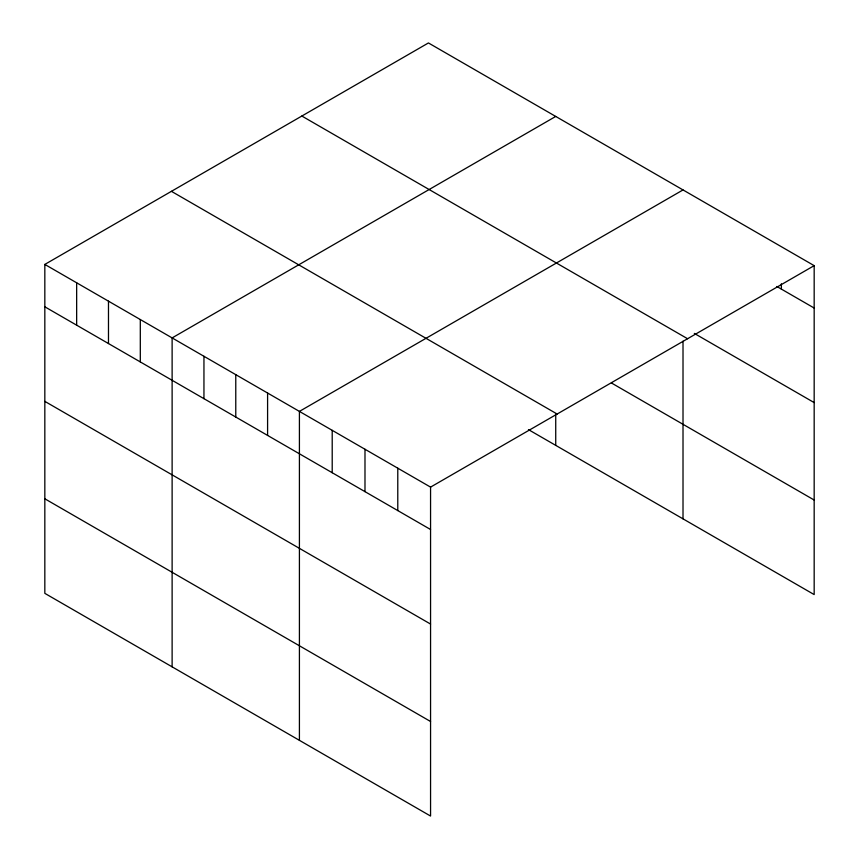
<?xml version="1.0" encoding="UTF-8"?>
<svg xmlns="http://www.w3.org/2000/svg" width="859" height="859" viewBox="0 0 859 859"><rect width="100%" height="100%" fill="white"/><g stroke="black" fill="none" stroke-linecap="round" stroke-linejoin="round"><path stroke-width="1.29" d="M44.829 264.422L430.563 487.117L430.563 816.05L44.829 593.354L44.829 264.422L428.437 42.95L814.171 265.646L814.171 594.578L528.446 429.618M555.73 116.437L172.122 337.909L172.122 666.842M683.012 189.936L299.415 411.397L299.415 740.329M430.563 487.117L814.171 265.646M776.858 286.498L814.171 308.037M694.319 333.41L814.171 402.592M301.842 116.04L687.576 338.736M611.415 382.964L814.171 500.024M171.424 191.332L557.158 414.038M44.829 306.803L430.563 529.509M44.829 401.368L430.563 624.064M44.829 498.789L430.563 721.496M781.379 283.814L781.379 289.107M683.012 341.163L683.012 518.857M555.73 413.855L555.73 445.37M397.781 468.187L397.781 510.579M364.989 449.257L364.989 491.649M332.208 430.327L332.208 472.718M267.589 393.025L267.589 435.416M235.774 374.653L235.774 417.044M203.948 356.281L203.948 398.673M140.307 319.537L140.307 361.929M108.481 301.165L108.481 343.557M76.655 282.794L76.655 325.174"/></g></svg>
